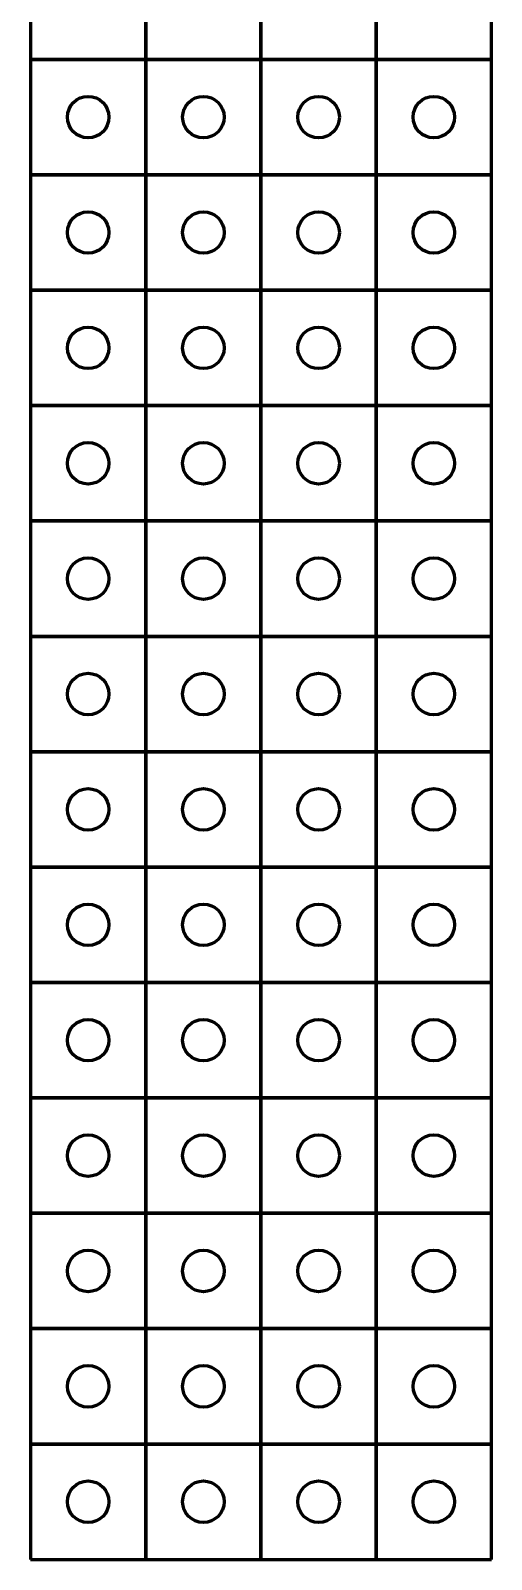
# Model space of a CAD drawing. Header units: millimetres. Extents: x -1927 to 2668, y -5887 to -3281.
# Drawn here: x -638 to -438, y -4621 to -3958 of the extents above; entities that cross this region are included whole.
import ezdxf

# ---------------------------------------------------------------- set-up
doc = ezdxf.new("R2010")
doc.units = ezdxf.units.MM
doc.linetypes.add('K5LT_BASIC', pattern=[0])

# ---------------------------------------------------------------- blocks, each defined once
blk = doc.blocks.new('U490')
at = {"color": 150, "linetype": 'K5LT_BASIC', "lineweight": 60, "true_color": 0x0080ff}
for p, q in [((-587.88, -4070.74), (-637.88, -4070.74)), ((-637.88, -4070.74), (-637.88, -4120.74)), ((-587.88, -4120.74), (-587.88, -4070.74)), ((-637.88, -4120.74), (-587.88, -4120.74))]:
    blk.add_line(p, q, dxfattribs=at)
blk = doc.blocks.new('U491')
at = {"color": 150, "linetype": 'K5LT_BASIC', "lineweight": 60, "true_color": 0x0080ff}
for p, q in [((-537.88, -4070.74), (-587.88, -4070.74)), ((-587.88, -4070.74), (-587.88, -4120.74)), ((-537.88, -4120.74), (-537.88, -4070.74)), ((-587.88, -4120.74), (-537.88, -4120.74))]:
    blk.add_line(p, q, dxfattribs=at)
blk = doc.blocks.new('U492')
at = {"color": 150, "linetype": 'K5LT_BASIC', "lineweight": 60, "true_color": 0x0080ff}
for p, q in [((-487.88, -4070.74), (-537.88, -4070.74)), ((-537.88, -4070.74), (-537.88, -4120.74)), ((-487.88, -4120.74), (-487.88, -4070.74)), ((-537.88, -4120.74), (-487.88, -4120.74))]:
    blk.add_line(p, q, dxfattribs=at)
blk = doc.blocks.new('U493')
at = {"color": 150, "linetype": 'K5LT_BASIC', "lineweight": 60, "true_color": 0x0080ff}
for p, q in [((-437.88, -4070.74), (-487.88, -4070.74)), ((-487.88, -4070.74), (-487.88, -4120.74)), ((-437.88, -4120.74), (-437.88, -4070.74)), ((-487.88, -4120.74), (-437.88, -4120.74))]:
    blk.add_line(p, q, dxfattribs=at)
blk = doc.blocks.new('U494')
at = {"color": 150, "linetype": 'K5LT_BASIC', "lineweight": 60, "true_color": 0x0080ff}
for p, q in [((-587.88, -4020.74), (-637.88, -4020.74)), ((-637.88, -4020.74), (-637.88, -4070.74)), ((-587.88, -4070.74), (-587.88, -4020.74)), ((-637.88, -4070.74), (-587.88, -4070.74))]:
    blk.add_line(p, q, dxfattribs=at)
blk = doc.blocks.new('U495')
at = {"color": 150, "linetype": 'K5LT_BASIC', "lineweight": 60, "true_color": 0x0080ff}
for p, q in [((-537.88, -4020.74), (-587.88, -4020.74)), ((-587.88, -4020.74), (-587.88, -4070.74)), ((-537.88, -4070.74), (-537.88, -4020.74)), ((-587.88, -4070.74), (-537.88, -4070.74))]:
    blk.add_line(p, q, dxfattribs=at)
blk = doc.blocks.new('U496')
at = {"color": 150, "linetype": 'K5LT_BASIC', "lineweight": 60, "true_color": 0x0080ff}
for p, q in [((-487.88, -4020.74), (-537.88, -4020.74)), ((-537.88, -4020.74), (-537.88, -4070.74)), ((-487.88, -4070.74), (-487.88, -4020.74)), ((-537.88, -4070.74), (-487.88, -4070.74))]:
    blk.add_line(p, q, dxfattribs=at)
blk = doc.blocks.new('U497')
at = {"color": 150, "linetype": 'K5LT_BASIC', "lineweight": 60, "true_color": 0x0080ff}
for p, q in [((-437.88, -4020.74), (-487.88, -4020.74)), ((-487.88, -4020.74), (-487.88, -4070.74)), ((-437.88, -4070.74), (-437.88, -4020.74)), ((-487.88, -4070.74), (-437.88, -4070.74))]:
    blk.add_line(p, q, dxfattribs=at)
blk = doc.blocks.new('U498')
at = {"color": 150, "linetype": 'K5LT_BASIC', "lineweight": 60, "true_color": 0x0080ff}
for p, q in [((-587.88, -3970.74), (-637.88, -3970.74)), ((-637.88, -3970.74), (-637.88, -4020.74)), ((-587.88, -4020.74), (-587.88, -3970.74)), ((-637.88, -4020.74), (-587.88, -4020.74))]:
    blk.add_line(p, q, dxfattribs=at)
blk = doc.blocks.new('U499')
at = {"color": 150, "linetype": 'K5LT_BASIC', "lineweight": 60, "true_color": 0x0080ff}
for p, q in [((-537.88, -3970.74), (-587.88, -3970.74)), ((-587.88, -3970.74), (-587.88, -4020.74)), ((-537.88, -4020.74), (-537.88, -3970.74)), ((-587.88, -4020.74), (-537.88, -4020.74))]:
    blk.add_line(p, q, dxfattribs=at)
blk = doc.blocks.new('U500')
at = {"color": 150, "linetype": 'K5LT_BASIC', "lineweight": 60, "true_color": 0x0080ff}
for p, q in [((-487.88, -3970.74), (-537.88, -3970.74)), ((-537.88, -3970.74), (-537.88, -4020.74)), ((-487.88, -4020.74), (-487.88, -3970.74)), ((-537.88, -4020.74), (-487.88, -4020.74))]:
    blk.add_line(p, q, dxfattribs=at)
blk = doc.blocks.new('U501')
at = {"color": 150, "linetype": 'K5LT_BASIC', "lineweight": 60, "true_color": 0x0080ff}
for p, q in [((-437.88, -3970.74), (-487.88, -3970.74)), ((-487.88, -3970.74), (-487.88, -4020.74)), ((-437.88, -4020.74), (-437.88, -3970.74)), ((-487.88, -4020.74), (-437.88, -4020.74))]:
    blk.add_line(p, q, dxfattribs=at)
blk = doc.blocks.new('U502')
at = {"color": 150, "linetype": 'K5LT_BASIC', "lineweight": 60, "true_color": 0x0080ff}
for p, q in [((-587.88, -3920.74), (-637.88, -3920.74)), ((-637.88, -3920.74), (-637.88, -3970.74)), ((-587.88, -3970.74), (-587.88, -3920.74)), ((-637.88, -3970.74), (-587.88, -3970.74))]:
    blk.add_line(p, q, dxfattribs=at)
blk = doc.blocks.new('U503')
at = {"color": 150, "linetype": 'K5LT_BASIC', "lineweight": 60, "true_color": 0x0080ff}
for p, q in [((-537.88, -3920.74), (-587.88, -3920.74)), ((-587.88, -3920.74), (-587.88, -3970.74)), ((-537.88, -3970.74), (-537.88, -3920.74)), ((-587.88, -3970.74), (-537.88, -3970.74))]:
    blk.add_line(p, q, dxfattribs=at)
blk = doc.blocks.new('U504')
at = {"color": 150, "linetype": 'K5LT_BASIC', "lineweight": 60, "true_color": 0x0080ff}
for p, q in [((-487.88, -3920.74), (-537.88, -3920.74)), ((-537.88, -3920.74), (-537.88, -3970.74)), ((-487.88, -3970.74), (-487.88, -3920.74)), ((-537.88, -3970.74), (-487.88, -3970.74))]:
    blk.add_line(p, q, dxfattribs=at)
blk = doc.blocks.new('U505')
at = {"color": 150, "linetype": 'K5LT_BASIC', "lineweight": 60, "true_color": 0x0080ff}
for p, q in [((-437.88, -3920.74), (-487.88, -3920.74)), ((-487.88, -3920.74), (-487.88, -3970.74)), ((-437.88, -3970.74), (-437.88, -3920.74)), ((-487.88, -3970.74), (-437.88, -3970.74))]:
    blk.add_line(p, q, dxfattribs=at)
blk = doc.blocks.new('U510')
at = {"color": 150, "linetype": 'K5LT_BASIC', "lineweight": 60, "true_color": 0x0080ff}
for p, q in [((-587.88, -4320.74), (-637.88, -4320.74)), ((-637.88, -4320.74), (-637.88, -4370.74)), ((-587.88, -4370.74), (-587.88, -4320.74)), ((-637.88, -4370.74), (-587.88, -4370.74))]:
    blk.add_line(p, q, dxfattribs=at)
blk = doc.blocks.new('U511')
at = {"color": 150, "linetype": 'K5LT_BASIC', "lineweight": 60, "true_color": 0x0080ff}
for p, q in [((-537.88, -4320.74), (-587.88, -4320.74)), ((-587.88, -4320.74), (-587.88, -4370.74)), ((-537.88, -4370.74), (-537.88, -4320.74)), ((-587.88, -4370.74), (-537.88, -4370.74))]:
    blk.add_line(p, q, dxfattribs=at)
blk = doc.blocks.new('U512')
at = {"color": 150, "linetype": 'K5LT_BASIC', "lineweight": 60, "true_color": 0x0080ff}
for p, q in [((-487.88, -4320.74), (-537.88, -4320.74)), ((-537.88, -4320.74), (-537.88, -4370.74)), ((-487.88, -4370.74), (-487.88, -4320.74)), ((-537.88, -4370.74), (-487.88, -4370.74))]:
    blk.add_line(p, q, dxfattribs=at)
blk = doc.blocks.new('U513')
at = {"color": 150, "linetype": 'K5LT_BASIC', "lineweight": 60, "true_color": 0x0080ff}
for p, q in [((-437.88, -4320.74), (-487.88, -4320.74)), ((-487.88, -4320.74), (-487.88, -4370.74)), ((-437.88, -4370.74), (-437.88, -4320.74)), ((-487.88, -4370.74), (-437.88, -4370.74))]:
    blk.add_line(p, q, dxfattribs=at)
blk = doc.blocks.new('U514')
at = {"color": 150, "linetype": 'K5LT_BASIC', "lineweight": 60, "true_color": 0x0080ff}
for p, q in [((-587.88, -4270.74), (-637.88, -4270.74)), ((-637.88, -4270.74), (-637.88, -4320.74)), ((-587.88, -4320.74), (-587.88, -4270.74)), ((-637.88, -4320.74), (-587.88, -4320.74))]:
    blk.add_line(p, q, dxfattribs=at)
blk = doc.blocks.new('U515')
at = {"color": 150, "linetype": 'K5LT_BASIC', "lineweight": 60, "true_color": 0x0080ff}
for p, q in [((-537.88, -4270.74), (-587.88, -4270.74)), ((-587.88, -4270.74), (-587.88, -4320.74)), ((-537.88, -4320.74), (-537.88, -4270.74)), ((-587.88, -4320.74), (-537.88, -4320.74))]:
    blk.add_line(p, q, dxfattribs=at)
blk = doc.blocks.new('U516')
at = {"color": 150, "linetype": 'K5LT_BASIC', "lineweight": 60, "true_color": 0x0080ff}
for p, q in [((-487.88, -4270.74), (-537.88, -4270.74)), ((-537.88, -4270.74), (-537.88, -4320.74)), ((-487.88, -4320.74), (-487.88, -4270.74)), ((-537.88, -4320.74), (-487.88, -4320.74))]:
    blk.add_line(p, q, dxfattribs=at)
blk = doc.blocks.new('U517')
at = {"color": 150, "linetype": 'K5LT_BASIC', "lineweight": 60, "true_color": 0x0080ff}
for p, q in [((-437.88, -4270.74), (-487.88, -4270.74)), ((-487.88, -4270.74), (-487.88, -4320.74)), ((-437.88, -4320.74), (-437.88, -4270.74)), ((-487.88, -4320.74), (-437.88, -4320.74))]:
    blk.add_line(p, q, dxfattribs=at)
blk = doc.blocks.new('U518')
at = {"color": 150, "linetype": 'K5LT_BASIC', "lineweight": 60, "true_color": 0x0080ff}
for p, q in [((-587.88, -4220.74), (-637.88, -4220.74)), ((-637.88, -4220.74), (-637.88, -4270.74)), ((-587.88, -4270.74), (-587.88, -4220.74)), ((-637.88, -4270.74), (-587.88, -4270.74))]:
    blk.add_line(p, q, dxfattribs=at)
blk = doc.blocks.new('U519')
at = {"color": 150, "linetype": 'K5LT_BASIC', "lineweight": 60, "true_color": 0x0080ff}
for p, q in [((-537.88, -4220.74), (-587.88, -4220.74)), ((-587.88, -4220.74), (-587.88, -4270.74)), ((-537.88, -4270.74), (-537.88, -4220.74)), ((-587.88, -4270.74), (-537.88, -4270.74))]:
    blk.add_line(p, q, dxfattribs=at)
blk = doc.blocks.new('U520')
at = {"color": 150, "linetype": 'K5LT_BASIC', "lineweight": 60, "true_color": 0x0080ff}
for p, q in [((-487.88, -4220.74), (-537.88, -4220.74)), ((-537.88, -4220.74), (-537.88, -4270.74)), ((-487.88, -4270.74), (-487.88, -4220.74)), ((-537.88, -4270.74), (-487.88, -4270.74))]:
    blk.add_line(p, q, dxfattribs=at)
blk = doc.blocks.new('U521')
at = {"color": 150, "linetype": 'K5LT_BASIC', "lineweight": 60, "true_color": 0x0080ff}
for p, q in [((-437.88, -4220.74), (-487.88, -4220.74)), ((-487.88, -4220.74), (-487.88, -4270.74)), ((-437.88, -4270.74), (-437.88, -4220.74)), ((-487.88, -4270.74), (-437.88, -4270.74))]:
    blk.add_line(p, q, dxfattribs=at)
blk = doc.blocks.new('U522')
at = {"color": 150, "linetype": 'K5LT_BASIC', "lineweight": 60, "true_color": 0x0080ff}
for p, q in [((-587.88, -4170.74), (-637.88, -4170.74)), ((-637.88, -4170.74), (-637.88, -4220.74)), ((-587.88, -4220.74), (-587.88, -4170.74)), ((-637.88, -4220.74), (-587.88, -4220.74))]:
    blk.add_line(p, q, dxfattribs=at)
blk = doc.blocks.new('U523')
at = {"color": 150, "linetype": 'K5LT_BASIC', "lineweight": 60, "true_color": 0x0080ff}
for p, q in [((-537.88, -4170.74), (-587.88, -4170.74)), ((-587.88, -4170.74), (-587.88, -4220.74)), ((-537.88, -4220.74), (-537.88, -4170.74)), ((-587.88, -4220.74), (-537.88, -4220.74))]:
    blk.add_line(p, q, dxfattribs=at)
blk = doc.blocks.new('U524')
at = {"color": 150, "linetype": 'K5LT_BASIC', "lineweight": 60, "true_color": 0x0080ff}
for p, q in [((-487.88, -4170.74), (-537.88, -4170.74)), ((-537.88, -4170.74), (-537.88, -4220.74)), ((-487.88, -4220.74), (-487.88, -4170.74)), ((-537.88, -4220.74), (-487.88, -4220.74))]:
    blk.add_line(p, q, dxfattribs=at)
blk = doc.blocks.new('U525')
at = {"color": 150, "linetype": 'K5LT_BASIC', "lineweight": 60, "true_color": 0x0080ff}
for p, q in [((-437.88, -4170.74), (-487.88, -4170.74)), ((-487.88, -4170.74), (-487.88, -4220.74)), ((-437.88, -4220.74), (-437.88, -4170.74)), ((-487.88, -4220.74), (-437.88, -4220.74))]:
    blk.add_line(p, q, dxfattribs=at)
blk = doc.blocks.new('U526')
at = {"color": 150, "linetype": 'K5LT_BASIC', "lineweight": 60, "true_color": 0x0080ff}
for p, q in [((-587.88, -4120.74), (-637.88, -4120.74)), ((-637.88, -4120.74), (-637.88, -4170.74)), ((-587.88, -4170.74), (-587.88, -4120.74)), ((-637.88, -4170.74), (-587.88, -4170.74))]:
    blk.add_line(p, q, dxfattribs=at)
blk = doc.blocks.new('U527')
at = {"color": 150, "linetype": 'K5LT_BASIC', "lineweight": 60, "true_color": 0x0080ff}
for p, q in [((-537.88, -4120.74), (-587.88, -4120.74)), ((-587.88, -4120.74), (-587.88, -4170.74)), ((-537.88, -4170.74), (-537.88, -4120.74)), ((-587.88, -4170.74), (-537.88, -4170.74))]:
    blk.add_line(p, q, dxfattribs=at)
blk = doc.blocks.new('U528')
at = {"color": 150, "linetype": 'K5LT_BASIC', "lineweight": 60, "true_color": 0x0080ff}
for p, q in [((-487.88, -4120.74), (-537.88, -4120.74)), ((-537.88, -4120.74), (-537.88, -4170.74)), ((-487.88, -4170.74), (-487.88, -4120.74)), ((-537.88, -4170.74), (-487.88, -4170.74))]:
    blk.add_line(p, q, dxfattribs=at)
blk = doc.blocks.new('U529')
at = {"color": 150, "linetype": 'K5LT_BASIC', "lineweight": 60, "true_color": 0x0080ff}
for p, q in [((-437.88, -4120.74), (-487.88, -4120.74)), ((-487.88, -4120.74), (-487.88, -4170.74)), ((-437.88, -4170.74), (-437.88, -4120.74)), ((-487.88, -4170.74), (-437.88, -4170.74))]:
    blk.add_line(p, q, dxfattribs=at)
blk = doc.blocks.new('U530')
at = {"color": 150, "linetype": 'K5LT_BASIC', "lineweight": 60, "true_color": 0x0080ff}
for p, q in [((-587.88, -4570.74), (-637.88, -4570.74)), ((-637.88, -4570.74), (-637.88, -4620.74)), ((-587.88, -4620.74), (-587.88, -4570.74)), ((-637.88, -4620.74), (-587.88, -4620.74))]:
    blk.add_line(p, q, dxfattribs=at)
blk = doc.blocks.new('U531')
at = {"color": 150, "linetype": 'K5LT_BASIC', "lineweight": 60, "true_color": 0x0080ff}
for p, q in [((-537.88, -4570.74), (-587.88, -4570.74)), ((-587.88, -4570.74), (-587.88, -4620.74)), ((-537.88, -4620.74), (-537.88, -4570.74)), ((-587.88, -4620.74), (-537.88, -4620.74))]:
    blk.add_line(p, q, dxfattribs=at)
blk = doc.blocks.new('U532')
at = {"color": 150, "linetype": 'K5LT_BASIC', "lineweight": 60, "true_color": 0x0080ff}
for p, q in [((-487.88, -4570.74), (-537.88, -4570.74)), ((-537.88, -4570.74), (-537.88, -4620.74)), ((-487.88, -4620.74), (-487.88, -4570.74)), ((-537.88, -4620.74), (-487.88, -4620.74))]:
    blk.add_line(p, q, dxfattribs=at)
blk = doc.blocks.new('U533')
at = {"color": 150, "linetype": 'K5LT_BASIC', "lineweight": 60, "true_color": 0x0080ff}
for p, q in [((-437.88, -4570.74), (-487.88, -4570.74)), ((-487.88, -4570.74), (-487.88, -4620.74)), ((-437.88, -4620.74), (-437.88, -4570.74)), ((-487.88, -4620.74), (-437.88, -4620.74))]:
    blk.add_line(p, q, dxfattribs=at)
blk = doc.blocks.new('U534')
at = {"color": 150, "linetype": 'K5LT_BASIC', "lineweight": 60, "true_color": 0x0080ff}
for p, q in [((-587.88, -4520.74), (-637.88, -4520.74)), ((-637.88, -4520.74), (-637.88, -4570.74)), ((-587.88, -4570.74), (-587.88, -4520.74)), ((-637.88, -4570.74), (-587.88, -4570.74))]:
    blk.add_line(p, q, dxfattribs=at)
blk = doc.blocks.new('U535')
at = {"color": 150, "linetype": 'K5LT_BASIC', "lineweight": 60, "true_color": 0x0080ff}
for p, q in [((-537.88, -4520.74), (-587.88, -4520.74)), ((-587.88, -4520.74), (-587.88, -4570.74)), ((-537.88, -4570.74), (-537.88, -4520.74)), ((-587.88, -4570.74), (-537.88, -4570.74))]:
    blk.add_line(p, q, dxfattribs=at)
blk = doc.blocks.new('U536')
at = {"color": 150, "linetype": 'K5LT_BASIC', "lineweight": 60, "true_color": 0x0080ff}
for p, q in [((-487.88, -4520.74), (-537.88, -4520.74)), ((-537.88, -4520.74), (-537.88, -4570.74)), ((-487.88, -4570.74), (-487.88, -4520.74)), ((-537.88, -4570.74), (-487.88, -4570.74))]:
    blk.add_line(p, q, dxfattribs=at)
blk = doc.blocks.new('U537')
at = {"color": 150, "linetype": 'K5LT_BASIC', "lineweight": 60, "true_color": 0x0080ff}
for p, q in [((-437.88, -4520.74), (-487.88, -4520.74)), ((-487.88, -4520.74), (-487.88, -4570.74)), ((-437.88, -4570.74), (-437.88, -4520.74)), ((-487.88, -4570.74), (-437.88, -4570.74))]:
    blk.add_line(p, q, dxfattribs=at)
blk = doc.blocks.new('U538')
at = {"color": 150, "linetype": 'K5LT_BASIC', "lineweight": 60, "true_color": 0x0080ff}
for p, q in [((-587.88, -4470.74), (-637.88, -4470.74)), ((-637.88, -4470.74), (-637.88, -4520.74)), ((-587.88, -4520.74), (-587.88, -4470.74)), ((-637.88, -4520.74), (-587.88, -4520.74))]:
    blk.add_line(p, q, dxfattribs=at)
blk = doc.blocks.new('U539')
at = {"color": 150, "linetype": 'K5LT_BASIC', "lineweight": 60, "true_color": 0x0080ff}
for p, q in [((-537.88, -4470.74), (-587.88, -4470.74)), ((-587.88, -4470.74), (-587.88, -4520.74)), ((-537.88, -4520.74), (-537.88, -4470.74)), ((-587.88, -4520.74), (-537.88, -4520.74))]:
    blk.add_line(p, q, dxfattribs=at)
blk = doc.blocks.new('U540')
at = {"color": 150, "linetype": 'K5LT_BASIC', "lineweight": 60, "true_color": 0x0080ff}
for p, q in [((-487.88, -4470.74), (-537.88, -4470.74)), ((-537.88, -4470.74), (-537.88, -4520.74)), ((-487.88, -4520.74), (-487.88, -4470.74)), ((-537.88, -4520.74), (-487.88, -4520.74))]:
    blk.add_line(p, q, dxfattribs=at)
blk = doc.blocks.new('U541')
at = {"color": 150, "linetype": 'K5LT_BASIC', "lineweight": 60, "true_color": 0x0080ff}
for p, q in [((-437.88, -4470.74), (-487.88, -4470.74)), ((-487.88, -4470.74), (-487.88, -4520.74)), ((-437.88, -4520.74), (-437.88, -4470.74)), ((-487.88, -4520.74), (-437.88, -4520.74))]:
    blk.add_line(p, q, dxfattribs=at)
blk = doc.blocks.new('U542')
at = {"color": 150, "linetype": 'K5LT_BASIC', "lineweight": 60, "true_color": 0x0080ff}
for p, q in [((-587.88, -4420.74), (-637.88, -4420.74)), ((-637.88, -4420.74), (-637.88, -4470.74)), ((-587.88, -4470.74), (-587.88, -4420.74)), ((-637.88, -4470.74), (-587.88, -4470.74))]:
    blk.add_line(p, q, dxfattribs=at)
blk = doc.blocks.new('U543')
at = {"color": 150, "linetype": 'K5LT_BASIC', "lineweight": 60, "true_color": 0x0080ff}
for p, q in [((-537.88, -4420.74), (-587.88, -4420.74)), ((-587.88, -4420.74), (-587.88, -4470.74)), ((-537.88, -4470.74), (-537.88, -4420.74)), ((-587.88, -4470.74), (-537.88, -4470.74))]:
    blk.add_line(p, q, dxfattribs=at)
blk = doc.blocks.new('U544')
at = {"color": 150, "linetype": 'K5LT_BASIC', "lineweight": 60, "true_color": 0x0080ff}
for p, q in [((-487.88, -4420.74), (-537.88, -4420.74)), ((-537.88, -4420.74), (-537.88, -4470.74)), ((-487.88, -4470.74), (-487.88, -4420.74)), ((-537.88, -4470.74), (-487.88, -4470.74))]:
    blk.add_line(p, q, dxfattribs=at)
blk = doc.blocks.new('U545')
at = {"color": 150, "linetype": 'K5LT_BASIC', "lineweight": 60, "true_color": 0x0080ff}
for p, q in [((-437.88, -4420.74), (-487.88, -4420.74)), ((-487.88, -4420.74), (-487.88, -4470.74)), ((-437.88, -4470.74), (-437.88, -4420.74)), ((-487.88, -4470.74), (-437.88, -4470.74))]:
    blk.add_line(p, q, dxfattribs=at)
blk = doc.blocks.new('U546')
at = {"color": 150, "linetype": 'K5LT_BASIC', "lineweight": 60, "true_color": 0x0080ff}
for p, q in [((-587.88, -4370.74), (-637.88, -4370.74)), ((-637.88, -4370.74), (-637.88, -4420.74)), ((-587.88, -4420.74), (-587.88, -4370.74)), ((-637.88, -4420.74), (-587.88, -4420.74))]:
    blk.add_line(p, q, dxfattribs=at)
blk = doc.blocks.new('U547')
at = {"color": 150, "linetype": 'K5LT_BASIC', "lineweight": 60, "true_color": 0x0080ff}
for p, q in [((-537.88, -4370.74), (-587.88, -4370.74)), ((-587.88, -4370.74), (-587.88, -4420.74)), ((-537.88, -4420.74), (-537.88, -4370.74)), ((-587.88, -4420.74), (-537.88, -4420.74))]:
    blk.add_line(p, q, dxfattribs=at)
blk = doc.blocks.new('U548')
at = {"color": 150, "linetype": 'K5LT_BASIC', "lineweight": 60, "true_color": 0x0080ff}
for p, q in [((-487.88, -4370.74), (-537.88, -4370.74)), ((-537.88, -4370.74), (-537.88, -4420.74)), ((-487.88, -4420.74), (-487.88, -4370.74)), ((-537.88, -4420.74), (-487.88, -4420.74))]:
    blk.add_line(p, q, dxfattribs=at)
blk = doc.blocks.new('U549')
at = {"color": 150, "linetype": 'K5LT_BASIC', "lineweight": 60, "true_color": 0x0080ff}
for p, q in [((-437.88, -4370.74), (-487.88, -4370.74)), ((-487.88, -4370.74), (-487.88, -4420.74)), ((-437.88, -4420.74), (-437.88, -4370.74)), ((-487.88, -4420.74), (-437.88, -4420.74))]:
    blk.add_line(p, q, dxfattribs=at)

msp = doc.modelspace()

# ---------------------------------------------------------------- linework, layer by layer
at = {"color": 150, "linetype": 'K5LT_BASIC', "lineweight": 60, "true_color": 0x0080ff}
for centre in [(-612.88, -3995.74), (-562.88, -3995.74), (-512.88, -3995.74), (-462.88, -3995.74), (-612.88, -4045.74), (-562.88, -4045.74), (-512.88, -4045.74), (-462.88, -4045.74), (-612.88, -4095.74), (-562.88, -4095.74), (-512.88, -4095.74), (-462.88, -4095.74), (-612.88, -4145.74), (-562.88, -4145.74), (-512.88, -4145.74), (-462.88, -4145.74), (-612.88, -4195.74), (-562.88, -4195.74), (-512.88, -4195.74), (-462.88, -4195.74), (-612.88, -4245.74), (-562.88, -4245.74), (-512.88, -4245.74), (-462.88, -4245.74), (-612.88, -4295.74), (-562.88, -4295.74), (-512.88, -4295.74), (-462.88, -4295.74), (-612.88, -4345.74), (-562.88, -4345.74), (-512.88, -4345.74), (-462.88, -4345.74), (-612.88, -4395.74), (-562.88, -4395.74), (-512.88, -4395.74), (-462.88, -4395.74), (-612.88, -4445.74), (-562.88, -4445.74), (-512.88, -4445.74), (-462.88, -4445.74), (-612.88, -4495.74), (-562.88, -4495.74), (-512.88, -4495.74), (-462.88, -4495.74), (-612.88, -4545.74), (-562.88, -4545.74), (-512.88, -4545.74), (-462.88, -4545.74), (-612.88, -4595.74), (-562.88, -4595.74), (-512.88, -4595.74), (-462.88, -4595.74)]:
    msp.add_circle(centre, 9, dxfattribs=at)

# ---------------------------------------------------------------- block references
for name in ['U502', 'U503', 'U504', 'U505', 'U498', 'U499', 'U500', 'U501', 'U494', 'U495', 'U496', 'U497', 'U490', 'U491', 'U492', 'U493', 'U526', 'U527', 'U528', 'U529', 'U522', 'U523', 'U524', 'U525', 'U518', 'U519', 'U520', 'U521', 'U514', 'U515', 'U516', 'U517', 'U510', 'U511', 'U512', 'U513', 'U546', 'U547', 'U548', 'U549', 'U542', 'U543', 'U544', 'U545', 'U538', 'U539', 'U540', 'U541', 'U534', 'U535', 'U536', 'U537', 'U530', 'U531', 'U532', 'U533']:
    msp.add_blockref(name, (0, 0))

doc.saveas('drawing.dxf')
